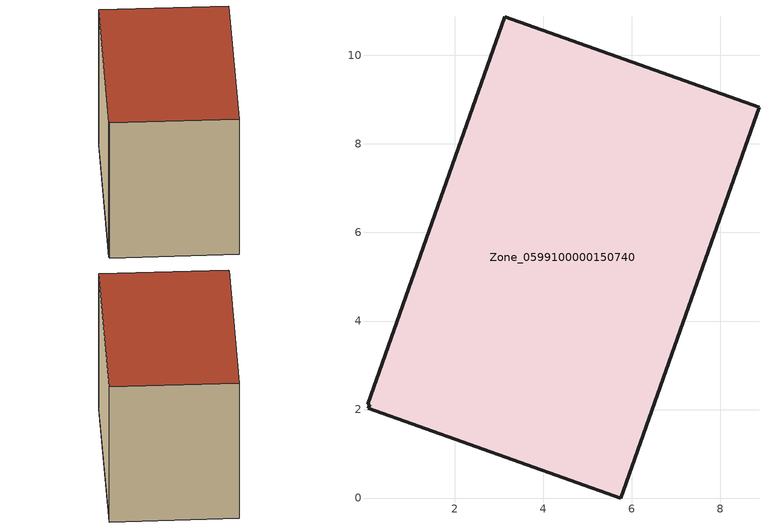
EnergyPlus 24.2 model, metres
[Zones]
Zone_0599100000150740
 floor ground (C_G): 0.07,2.1 0.02,2.12 3.13,10.87 8.87,8.83 5.75,0 0.05,2.03 z0.58
 wall outside (C_F): 5.75,0 8.87,8.83 3.13,10.87 0.02,2.12 0.07,2.1 0.05,2.03 5.75,0 z0.58:8.23
 roof outside (C_R): 0.07,2.1 0.05,2.03 5.75,0 8.87,8.83 3.13,10.87 0.02,2.12 z8.23
[BUILDING]
Pand.0599100000150740: North Axis=0; Terrain=City; Loads Convergence Tolerance Value=0.04; Temperature Convergence Tolerance Value=0.4; Solar Distribution=FullExterior; Maximum Number of Warmup Days=25; Minimum Number of Warmup Days=1
[Site:Location]
Rotterdam.The.Hague.AP_ZH_NLD Design_Conditions: Latitude=51.96; Longitude=4.45; Time Zone=1; Elevation=-4.5
[SITE:GROUNDTEMPERATURE:BUILDINGSURFACE]
18, 18, 18, 18, 18, 18, 18, 18, 18, 18, 18, 18
[MATERIAL] Thermal Absorptance=0.9; Solar Absorptance=0.7; Visible Absorptance=0.7
Name | Roughness | Thickness | Conductivity | Density | Specific Heat
G.TI.1965-1974 | MediumSmooth | 0.15 | 0.882353 | 540 | 1210
F.TI.1965-1974 | Rough | 0.3 | 0.697674 | 1920 | 840
R.TI.1965-1974 | MediumRough | 0.2 | 0.232558 | 1500 | 1000
[CONSTRUCTION]
C_G: G.TI.1965-1974
C_F: F.TI.1965-1974
C_R: R.TI.1965-1974
[ZONE]
Zone_0599100000150740: Type=1; Multiplier=1; Ceiling Height=Autocalculate; Volume=Autocalculate; Floor Area=autocalculate; Part of Total Floor Area=Yes
[ZONEINFILTRATION:DESIGNFLOWRATE]
Infil_Zone_0599100000150740: Zone or ZoneList or Space or SpaceList=Zone_0599100000150740; Schedule=AlwaysOn; Design Flow Rate Calculation Method=Flow/Area; Flow Rate per Floor Area=0.003; Constant Term Coefficient=1; Temperature Term Coefficient=0; Velocity Term Coefficient=0; Velocity Squared Term Coefficient=0
[HVACTEMPLATE:ZONE:IDEALLOADSAIRSYSTEM]
Zone_0599100000150740: Maximum Heating Supply Air Temperature=50; Minimum Cooling Supply Air Temperature=13; Maximum Heating Supply Air Humidity Ratio=0.0156; Minimum Cooling Supply Air Humidity Ratio=0.0077; Heating Limit=NoLimit; Cooling Limit=NoLimit; Dehumidification Control Type=ConstantSensibleHeatRatio; Cooling Sensible Heat Ratio=0.7; Dehumidification Setpoint=60; Humidification Control Type=None; Humidification Setpoint=30; Outdoor Air Method=None; Outdoor Air Flow Rate per Person=0.00944; Outdoor Air Flow Rate per Zone Floor Area=0; Outdoor Air Flow Rate per Zone=0; Demand Controlled Ventilation Type=None; Outdoor Air Economizer Type=NoEconomizer; Heat Recovery Type=None; Sensible Heat Recovery Effectiveness=0.7; Latent Heat Recovery Effectiveness=0.65
[ZONECONTROL:THERMOSTAT]
ThermostatControl_Zone_0599100000150740: Zone or ZoneList=Zone_0599100000150740; Control Type Schedule=DualSetpointControlType; Control 1=Thermostat_Zone_0599100000150740; Temperature Difference Between Cutout And Setpoint=0
[THERMOSTATSETPOINT:DUALSETPOINT]
Thermostat_Zone_0599100000150740: Heating Setpoint Temperature Schedule=HeatingSetpoint_Zone_0599100000150740; Cooling Setpoint Temperature Schedule=CoolingSetpoint_Zone_0599100000150740
[SCHEDULE:COMPACT]
HeatingSetpoint_Zone_0599100000150740: Through: 12/31, For: AllDays, Until: 24:00, 21
CoolingSetpoint_Zone_0599100000150740: Through: 12/31, For: AllDays, Until: 24:00, 24
DualSetpointControlType: Through: 12/31, For: AllDays, Until: 24:00, 4
AlwaysOn: Through: 12/31, For: AllDays, Until: 24:00, 1
